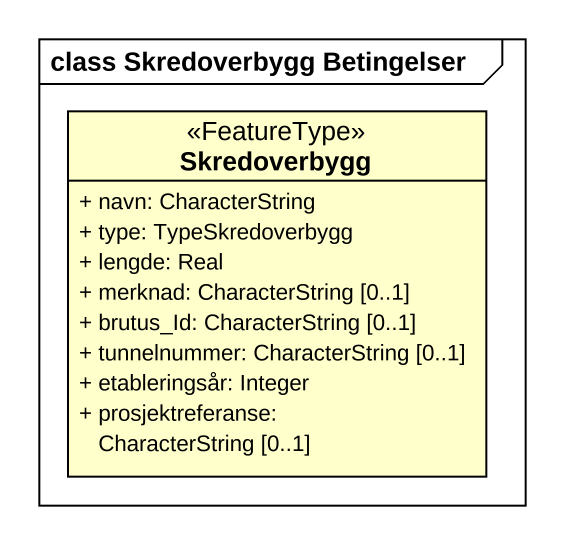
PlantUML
@startuml
mainframe class Skredoverbygg Betingelser
hide circle
hide empty members
skinparam classAttributeIconSize 0
class Skredoverbygg <<FeatureType>> {
  + navn: CharacterString
  + type: TypeSkredoverbygg
  + lengde: Real
  + merknad: CharacterString [0..1]
  + brutus_Id: CharacterString [0..1]
  + tunnelnummer: CharacterString [0..1]
  + etableringsår: Integer
  + prosjektreferanse: CharacterString [0..1]
}
@enduml
